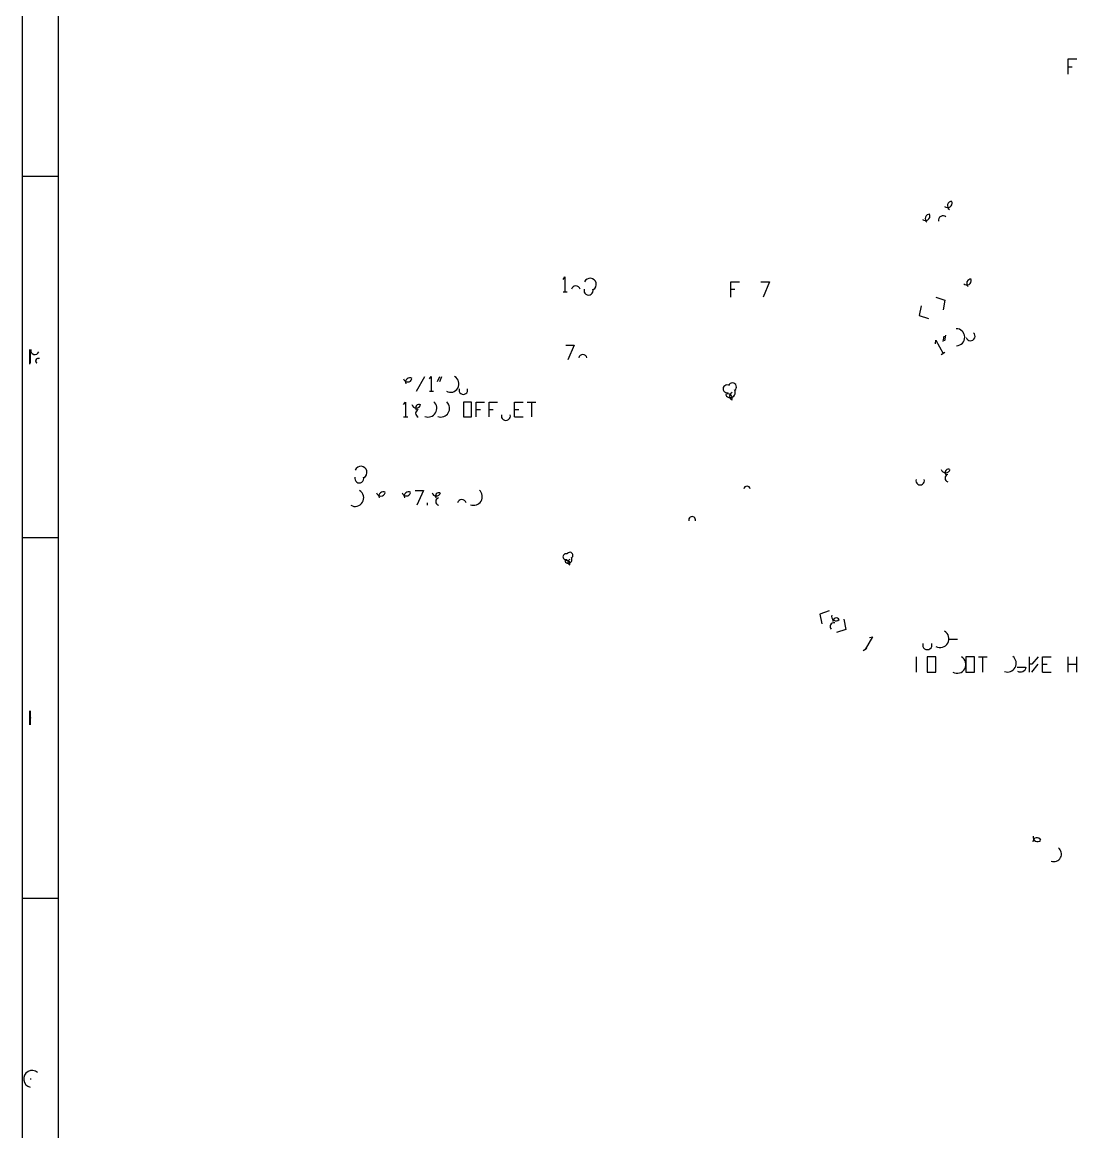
# Model space of a CAD drawing. Header units: millimetres. Extents: x 35 to 1147, y 31 to 824.
# Drawn here: x 42.9 to 318.5, y 267.6 to 557.3 of the extents above; entities that cross this region are included whole.
import ezdxf

# ---------------------------------------------------------------- set-up
doc = ezdxf.new("R2010")
doc.units = ezdxf.units.MM
for name, color, linetype in [('ARCS', 4, 'Continuous'), ('CURVES', 6, 'Continuous'), ('LINES', 7, 'Continuous'), ('RECTANGLES', 3, 'Continuous')]:
    doc.layers.add(name, color=color, linetype=linetype)

msp = doc.modelspace()

# ---------------------------------------------------------------- linework, layer by layer
at = {"layer": 'ARCS'}
for centre, radius, start, end in [((282.61, 503.02), 80.65, 210.0463, 210.0463), ((325.51, 548.86), 11.73, 0.2931, 0.2931), ((325.45, 542.62), 11.73, 180.2931, 180.2931), ((285.58, 479.08), 70.93, 210.2739, 210.2739), ((313.75, 545.8), 3.12, 90.5509, 90.5509), ((313.81, 547.24), 1.44, 88.8065, 88.8065), ((319.57, 542.74), 5.85, 179.4124, 179.4124), ((247.63, 482.98), 40.32, 209.9035, 209.9035), ((284.56, 510.07), 1.17, 226.0051, 16.9908), ((285.61, 509.38), 1.13, 88.3153, 235.9228), ((278.74, 506.71), 1.18, 228.1221, 16.1443), ((279.82, 506.02), 1.15, 86.6335, 232.5946), ((283.3, 505.6), 1.16, 47.1211, 191.8887), ((254.59, 461.8), 35.5, 209.5767, 209.5767), ((232.39, 490.66), 5.61, 0.6128, 0.6128), ((235.15, 490.54), 2.73, 358.741, 358.741), ((289, 491.14), 3.3, 29.3578, 29.3578), ((290.41, 491.83), 1.52, 27.0721, 27.0721), ((293.47, 490.06), 3.06, 302.6003, 302.6003), ((201.52, 474.67), 16.02, 296.709, 296.709), ((191.2, 488.89), 1.58, 299.1676, 158.0089), ((225.64, 489.16), 1.9, 55.3048, 55.3048), ((226.27, 489.82), 0.872, 49.1849, 49.1849), ((232.39, 484.42), 5.55, 180.6194, 180.6194), ((239.11, 489.1), 1.9, 307.9542, 307.9542), ((287.62, 486.91), 3.07, 121.8274, 121.8274), ((286.96, 488.23), 1.48, 119.1676, 119.1676), ((289.54, 489.85), 1.15, 226.0809, 13.3245), ((290.59, 489.13), 1.09, 84.8056, 231.1155), ((294.16, 488.74), 1.45, 299.7449, 299.7449), ((187.42, 487.24), 1.2, 17.5256, 162.4744), ((190.78, 487.24), 1.2, 162.4744, 17.5256), ((218.32, 463.93), 24.54, 255.2671, 255.2671), ((225.61, 486.07), 1.93, 127.4054, 127.4054), ((225.16, 486.85), 0.89, 122.6192, 122.6192), ((229.6, 484.54), 2.76, 178.7546, 178.7546), ((239.08, 485.98), 1.95, 236.3099, 236.3099), ((239.56, 488.32), 0.865, 303.6901, 303.6901), ((292.12, 485.86), 3.3, 209.3578, 209.3578), ((290.65, 485.11), 1.6, 208.0092, 208.0092), ((238.45, 485.29), 0.895, 230.4403, 230.4403), ((144.73, 472.66), 3.39, 1.014, 1.014), ((204.97, 467.5), 7.96, 296.1786, 296.1786), ((286.78, 475.06), 2.22, 271.5482, 91.5482), ((290.5, 475.33), 1.18, 196.1443, 48.1221), ((141.31, 469.6), 3.12, 90.5509, 90.5509), ((141.37, 471.04), 1.44, 88.8065, 88.8065), ((146.32, 472.54), 1.56, 357.7974, 357.7974), ((148.06, 469.48), 3.12, 271.1017, 271.1017), ((195.64, 464.47), 7.72, 300.8492, 300.8492), ((46.21, 471.67), 1.13, 170.7539, 335.8545), ((46.96, 468.88), 0.591, 68.1986, 243.4349), ((47.11, 468.85), 0.701, 62.354, 235.6197), ((144.64, 466.42), 3.36, 181.023, 181.023), ((147.94, 468.01), 1.41, 267.5634, 267.5634), ((310.33, 337.69), 134.11, 150.0914, 150.0914), ((189.28, 469.42), 1.12, 15.5241, 164.4759), ((142.93, 466.54), 1.65, 177.9174, 177.9174), ((227.77, 463.78), 3.39, 1.014, 1.014), ((143.56, 464.5), 1.12, 195.5241, 344.4759), ((144.1, 463.36), 1.12, 57.2648, 202.8337), ((154.72, 462.88), 2.2, 240.6422, 60.6422), ((194.77, 448.45), 17.35, 333.3906, 333.3906), ((199.45, 457.81), 6.09, 210.4799, 210.4799), ((197.53, 461.08), 3.88, 300.129, 300.129), ((215.05, 452.14), 12.25, 254.8064, 254.8064), ((212.83, 454.3), 9.9, 90.1736, 90.1736), ((208.75, 460.42), 4.63, 210.3902, 210.3902), ((207.73, 461.77), 1.72, 305.0738, 305.0738), ((208, 461.92), 1.67, 111.0375, 111.0375), ((208.18, 462.04), 1.73, 104.0362, 104.0362), ((208.12, 461.92), 1.63, 107.1027, 107.1027), ((207.25, 463.27), 0.691, 214.3803, 214.3803), ((207.79, 462.7), 0.825, 109.0935, 109.0935), ((207.97, 462.7), 0.808, 105.0685, 105.0685), ((208.12, 462.88), 0.849, 98.1301, 98.1301), ((212.89, 459.25), 4.95, 89.6528, 89.6528), ((211.12, 462.16), 1.67, 201.0375, 201.0375), ((211.27, 461.89), 1.72, 35.0738, 35.0738), ((211.24, 461.98), 1.64, 208.4429, 208.4429), ((211.24, 462.04), 1.61, 206.5651, 206.5651), ((211.24, 462.04), 1.61, 206.5651, 206.5651), ((211.39, 461.8), 1.68, 39.9364, 39.9364), ((211.39, 461.89), 1.63, 37.5041, 37.5041), ((214.06, 463.81), 1.72, 222.8789, 222.8789), ((214.03, 463.72), 1.64, 221.2847, 221.2847), ((214.03, 463.72), 1.64, 221.2847, 221.2847), ((214.15, 463.63), 1.67, 216.2538, 216.2538), ((214.18, 463.54), 1.69, 27.4744, 27.4744), ((214.24, 463.54), 1.74, 26.5651, 26.5651), ((213.37, 463.39), 0.858, 216.4692, 216.4692), ((214.24, 463.48), 1.72, 24.7751, 24.7751), ((213.34, 463.33), 0.799, 214.2869, 214.2869), ((213.34, 463.33), 0.799, 214.2869, 214.2869), ((214.24, 463.36), 1.67, 21.0375, 21.0375), ((213.4, 463.27), 0.819, 208.4429, 208.4429), ((214.93, 463.84), 0.832, 25.641, 25.641), ((215.08, 463.84), 0.914, 23.1986, 23.1986), ((215.08, 463.69), 0.882, 17.8189, 17.8189), ((215.08, 463.57), 0.882, 17.8189, 17.8189), ((215.59, 464.35), 0.525, 120.9638, 120.9638), ((224.35, 460.72), 3.12, 90.5509, 90.5509), ((224.41, 462.16), 1.44, 88.8065, 88.8065), ((229.42, 463.66), 1.62, 357.8789, 357.8789), ((231.13, 460.6), 3.12, 270.5509, 270.5509), ((280.72, 450.34), 14.52, 0.2368, 0.2368), ((158.08, 461.26), 1.12, 164.4759, 15.5241), ((204.82, 450.22), 12.3, 90.2795, 90.2795), ((198.43, 459.1), 1.72, 312.8789, 312.8789), ((198.55, 459.07), 1.62, 310.486, 310.486), ((198.55, 459.07), 1.62, 310.486, 310.486), ((198.61, 459.19), 1.67, 306.2538, 306.2538), ((198.7, 459.31), 1.72, 117.0127, 117.0127), ((198.7, 459.25), 1.66, 117.951, 117.951), ((198.82, 459.28), 1.69, 112.9321, 112.9321), ((198.88, 459.28), 1.67, 111.0375, 111.0375), ((197.92, 460.63), 0.551, 209.3578, 209.3578), ((198.4, 460.15), 0.886, 113.9625, 113.9625), ((198.4, 460), 0.805, 116.5651, 116.5651), ((198.58, 460.12), 0.892, 109.6538, 109.6538), ((198.73, 460.12), 0.866, 104.0362, 104.0362), ((204.94, 456.37), 6.15, 89.441, 89.441), ((203.11, 460.27), 1.71, 201.6148, 201.6148), ((202.3, 460.09), 0.808, 195.0685, 195.0685), ((202.42, 459.94), 0.836, 201.0375, 201.0375), ((203.23, 460.21), 1.62, 205.1448, 205.1448), ((202.42, 460.09), 0.808, 195.0685, 195.0685), ((203.23, 460.27), 1.6, 203.1986, 203.1986), ((203.29, 460.09), 1.61, 32.7995, 32.7995), ((203.35, 459.91), 1.66, 39.144, 39.144), ((203.35, 460), 1.61, 36.6561, 36.6561), ((203.35, 460.09), 1.57, 210.9638, 210.9638), ((202.6, 459.82), 0.78, 202.6199, 202.6199), ((203.47, 459.82), 1.63, 44.2559, 44.2559), ((204.04, 460.45), 0.819, 28.4429, 28.4429), ((204.07, 460.36), 0.841, 34.8245, 34.8245), ((204.07, 460.39), 0.824, 33.1113, 33.1113), ((204.1, 460.3), 0.853, 39.2894, 39.2894), ((206.02, 459.22), 1.7, 222.1376, 222.1376), ((206.68, 459.34), 2.34, 209.1975, 209.1975), ((206.11, 459.19), 1.75, 219.4278, 219.4278), ((206.11, 459.13), 1.71, 217.875, 217.875), ((206.17, 459.01), 1.71, 30.6186, 30.6186), ((206.11, 459.01), 1.64, 214.5625, 214.5625), ((206.29, 458.89), 1.76, 25.2532, 25.2532), ((207.64, 461.65), 1.68, 309.9364, 309.9364), ((207.82, 461.74), 1.65, 303.1113, 303.1113), ((207.82, 461.74), 1.65, 303.1113, 303.1113), ((208, 461.8), 1.56, 112.6199, 112.6199), ((207.79, 462.58), 0.825, 109.0935, 109.0935), ((208.03, 460.96), 0.849, 302.0054, 302.0054), ((208.09, 460.99), 0.845, 297.4744, 297.4744), ((208.12, 460.99), 0.832, 295.641, 295.641), ((208.12, 460.99), 0.832, 295.641, 295.641), ((209.89, 461.17), 0.595, 310.9144, 310.9144), ((210.34, 461.95), 0.825, 199.0935, 199.0935), ((210.46, 461.68), 0.859, 204.7751, 204.7751), ((210.46, 461.83), 0.825, 199.0935, 199.0935), ((210.46, 461.83), 0.825, 199.0935, 199.0935), ((211.48, 461.71), 1.68, 44.2748, 44.2748), ((212.05, 462.25), 0.845, 27.4744, 27.4744), ((212.11, 462.19), 0.824, 33.1113, 33.1113), ((212.14, 462.13), 0.834, 37.6942, 37.6942), ((212.11, 462.25), 0.793, 29.4759, 29.4759), ((222.37, 452.92), 8.05, 255.5497, 255.5497), ((227.77, 457.51), 3.33, 180.5162, 180.5162), ((226.9, 461.59), 1.01, 72.1213, 286.8584), ((227.74, 460.63), 1.32, 208.9264, 31.185), ((228.31, 462.07), 1.07, 307.2348, 157.9321), ((228.58, 459.64), 1.01, 107.354, 252.646), ((259.96, 449.92), 12.27, 120.5792, 120.5792), ((256.93, 455.26), 6.17, 120.0559, 120.0559), ((254.35, 458.95), 1.69, 289.7223, 289.7223), ((254.35, 459.07), 1.58, 291.1941, 291.1941), ((254.47, 459.07), 1.62, 295.1448, 295.1448), ((254.53, 459.07), 1.65, 297.0309, 297.0309), ((254.59, 459.13), 1.61, 122.7995, 122.7995), ((254.65, 459.19), 1.59, 125.789, 125.789), ((254.77, 459.19), 1.66, 129.144, 129.144), ((254.86, 459.28), 1.66, 133.5312, 133.5312), ((254.23, 459.88), 0.819, 118.4429, 118.4429), ((254.26, 459.91), 0.808, 121.3287, 121.3287), ((254.32, 459.91), 0.841, 124.8245, 124.8245), ((254.38, 459.94), 0.853, 129.2894, 129.2894), ((280.75, 449.26), 13.41, 0.2564, 0.2564), ((148.87, 456.49), 2.27, 248.8602, 48.4336), ((152.2, 456.49), 2.27, 249.5277, 47.8341), ((196.75, 456.34), 3.06, 209.3272, 209.3272), ((198.91, 458.41), 0.895, 309.5597, 309.5597), ((199.03, 458.44), 0.849, 302.0054, 302.0054), ((199, 458.38), 0.816, 306.0274, 306.0274), ((199, 458.38), 0.816, 306.0274, 306.0274), ((201.97, 459.31), 0.642, 307.4054, 307.4054), ((205.33, 458.74), 0.876, 218.047, 218.047), ((205.36, 458.71), 0.882, 215.3112, 215.3112), ((205.36, 458.68), 0.865, 213.6901, 213.6901), ((205.36, 458.62), 0.834, 210.2564, 210.2564), ((206.29, 458.83), 1.73, 23.459, 23.459), ((206.35, 458.71), 1.75, 19.0577, 19.0577), ((206.98, 459.37), 0.872, 26.5651, 26.5651), ((207.1, 459.19), 0.847, 22.9321, 22.9321), ((207.1, 459.04), 0.816, 17.1027, 17.1027), ((207.25, 458.92), 0.902, 15.4222, 15.4222), ((207.67, 459.73), 0.642, 127.4054, 127.4054), ((226.09, 457.57), 1.65, 178.9584, 178.9584), ((227.17, 459.16), 1.11, 336.6148, 124.1597), ((231.07, 459.07), 1.47, 268.8309, 268.8309), ((254.56, 458.26), 0.816, 287.1027, 287.1027), ((254.56, 458.14), 0.816, 287.1027, 287.1027), ((254.68, 458.26), 0.816, 287.1027, 287.1027), ((254.83, 458.26), 0.847, 292.9321, 292.9321), ((255.37, 457.72), 0.624, 35.2176, 35.2176), ((145.78, 457.78), 1.18, 194.7436, 345.2564), ((146.62, 455.2), 1.01, 107.354, 252.646), ((146.5, 456.64), 0.878, 63.4349, 216.0274), ((169.18, 454.54), 1.18, 165.2564, 14.7436), ((194.02, 444.04), 12.36, 90.2781, 90.2781), ((194.14, 450.22), 6.18, 89.4437, 89.4437), ((195.46, 455.86), 1.7, 222.1376, 222.1376), ((195.55, 455.86), 1.77, 220.1792, 220.1792), ((195.55, 455.77), 1.71, 217.875, 217.875), ((195.55, 455.68), 1.66, 215.4171, 215.4171), ((194.77, 455.38), 0.876, 218.047, 218.047), ((195.61, 455.65), 1.71, 30.6186, 30.6186), ((194.8, 455.38), 0.9, 216.8699, 216.8699), ((194.8, 455.32), 0.865, 213.6901, 213.6901), ((195.67, 455.59), 1.73, 27.8973, 27.8973), ((194.8, 455.29), 0.849, 212.0054, 212.0054), ((195.67, 455.47), 1.68, 24.2744, 24.2744), ((195.79, 455.35), 1.75, 19.0577, 19.0577), ((196.36, 456.01), 0.819, 28.4429, 28.4429), ((196.51, 455.86), 0.864, 20.3231, 20.3231), ((196.51, 455.74), 0.864, 20.3231, 20.3231), ((196.63, 455.56), 0.845, 16.5044, 16.5044), ((197.08, 456.37), 0.624, 125.2176, 125.2176), ((287.95, 450.22), 7.17, 359.5205, 359.5205), ((287.41, 449.14), 6.63, 359.4815, 359.4815), ((202.51, 444.49), 8.71, 333.1701, 333.1701), ((255.91, 394.48), 58.5, 330.3717, 330.3717), ((221.29, 449.02), 4.04, 254.9315, 254.9315), ((218.77, 440.86), 8.39, 47.4644, 47.4644), ((266.14, 439.48), 10.92, 90.3148, 90.3148), ((267.31, 439.48), 9.84, 90.1747, 90.1747), ((266.26, 444.82), 5.34, 89.3563, 89.3563), ((267.37, 444.28), 4.8, 89.6419, 89.6419), ((295.21, 439.36), 10.92, 270.1574, 270.1574), ((294.13, 439.42), 9.78, 270.1758, 270.1758), ((131.17, 443.14), 3.39, 1.014, 1.014), ((218.65, 441.76), 4.44, 270.3871, 270.3871), ((218.5, 446.14), 2.7, 181.273, 181.273), ((217.15, 446.26), 1.35, 177.4552, 177.4552), ((221.38, 443.35), 3.84, 45.3165, 45.3165), ((220.42, 446.8), 1.68, 267.9546, 267.9546), ((220.51, 446.8), 1.69, 264.8978, 264.8978), ((220.6, 446.8), 1.7, 261.8699, 261.8699), ((220.6, 446.68), 1.58, 261.2538, 261.2538), ((220.81, 446.68), 1.64, 71.8962, 71.8962), ((220.81, 446.68), 1.64, 71.8962, 71.8962), ((220.93, 446.62), 1.63, 67.2176, 67.2176), ((220.99, 446.62), 1.65, 65.2976, 65.2976), ((220.3, 445.99), 0.872, 266.0548, 266.0548), ((220.36, 445.96), 0.849, 261.8699, 261.8699), ((220.39, 445.96), 0.853, 259.8753, 259.8753), ((220.39, 445.9), 0.794, 259.1145, 259.1145), ((221.2, 447.46), 0.859, 65.2249, 65.2249), ((221.2, 447.46), 0.859, 65.2249, 65.2249), ((221.32, 447.31), 0.778, 62.4472, 62.4472), ((221.2, 448.21), 0.618, 165.9638, 165.9638), ((221.47, 447.31), 0.824, 56.8887, 56.8887), ((224.35, 443.68), 2.88, 271.7899, 271.7899), ((223.93, 443.89), 2.31, 92.2312, 92.2312), ((225.37, 446.86), 1.56, 30.0184, 30.0184), ((226.21, 447.1), 0.808, 21.8014, 21.8014), ((127.75, 440.08), 3.12, 90.5509, 90.5509), ((132.76, 443.02), 1.56, 357.7974, 357.7974), ((179.86, 431.5), 14.33, 353.0238, 353.0238), ((209.17, 439.96), 3.94, 176.5054, 176.5054), ((208.84, 441.61), 1.75, 145.4915, 145.4915), ((208.84, 441.55), 1.71, 147.1443, 147.1443), ((208.84, 441.55), 1.71, 147.1443, 147.1443), ((212.11, 441.97), 1.65, 268.9584, 268.9584), ((212.2, 441.97), 1.65, 265.8404, 265.8404), ((212.29, 441.97), 1.66, 262.7468, 262.7468), ((212.38, 441.82), 1.65, 259.5085, 259.5085), ((212.44, 441.85), 1.66, 73.2016, 73.2016), ((212.56, 441.85), 1.7, 69.3256, 69.3256), ((212.68, 441.79), 1.69, 64.7989, 64.7989), ((212.74, 441.79), 1.72, 62.9873, 62.9873), ((212.83, 442.63), 0.875, 67.8337, 67.8337), ((212.95, 442.63), 0.875, 67.8337, 67.8337), ((212.92, 443.41), 0.735, 168.2317, 168.2317), ((213.13, 442.48), 0.819, 61.5571, 61.5571), ((213.28, 442.48), 0.865, 56.3099, 56.3099), ((215.8, 440.53), 2.88, 181.7899, 181.7899), ((218.77, 440.53), 5.51, 184.6859, 184.6859), ((226.21, 440.29), 4.48, 120.1735, 120.1735), ((223.15, 443.89), 1.17, 274.3987, 274.3987), ((222.67, 443.77), 0.577, 278.9726, 278.9726), ((223.51, 443.89), 1.41, 273.6522, 273.6522), ((223.03, 443.77), 0.934, 275.5275, 275.5275), ((222.85, 443.17), 0.696, 262.5686, 262.5686), ((222.97, 443.17), 0.815, 263.6598, 263.6598), ((223.75, 443.83), 1.53, 86.6335, 86.6335), ((223.75, 443.83), 1.47, 273.5035, 273.5035), ((223.27, 444.43), 0.875, 174.0939, 174.0939), ((223.33, 443.05), 0.934, 264.4725, 264.4725), ((223.75, 443.02), 1.17, 357.0643, 357.0643), ((223.48, 444.79), 0.726, 172.875, 172.875), ((224.05, 444.25), 1.29, 183.9909, 183.9909), ((224.17, 443.71), 1.41, 93.6522, 93.6522), ((223.57, 443.14), 0.785, 263.4181, 263.4181), ((223.48, 445.15), 0.607, 171.4692, 171.4692), ((225.16, 442.3), 2.26, 118.6105, 118.6105), ((223.75, 442.69), 0.811, 2.1211, 2.1211), ((224.17, 442.3), 1.14, 265.486, 265.486), ((223.75, 442.51), 0.691, 357.5104, 357.5104), ((224.11, 444.61), 0.994, 185.1944, 185.1944), ((224.53, 443.71), 1.41, 93.6522, 93.6522), ((224.11, 445), 0.964, 84.6442, 84.6442), ((223.99, 444.97), 0.755, 186.8428, 186.8428), ((224.02, 444.52), 0.742, 75.9638, 75.9638), ((224.35, 444.55), 0.934, 84.4725, 84.4725), ((224.65, 443.71), 1.17, 94.3987, 94.3987), ((224.11, 445.21), 0.518, 190.008, 190.008), ((225.34, 442.18), 1.75, 210.9638, 210.9638), ((224.47, 442.72), 0.845, 343.4956, 343.4956), ((224.71, 444.55), 0.934, 84.4725, 84.4725), ((224.83, 444.43), 0.815, 83.6598, 83.6598), ((225.01, 443.62), 0.904, 95.7106, 95.7106), ((225.19, 444.19), 0.696, 82.5686, 82.5686), ((225.25, 443.62), 0.547, 99.4623, 99.4623), ((127.81, 441.52), 1.44, 88.8065, 88.8065), ((131.32, 439.81), 1.58, 299.1676, 158.0089), ((134.5, 439.96), 3.12, 271.1017, 271.1017), ((205.15, 435.64), 4.8, 271.0742, 271.0742), ((207.07, 440.35), 2.21, 171.4309, 171.4309), ((207.25, 442.03), 0.664, 251.5651, 251.5651), ((208.6, 441.01), 1.71, 348.887, 348.887), ((208.69, 441.22), 1.68, 341.2413, 341.2413), ((208.69, 441.13), 1.65, 344.1975, 344.1975), ((208.84, 441.43), 1.65, 150.6422, 150.6422), ((208.81, 441.31), 1.6, 336.8014, 336.8014), ((208.18, 442.18), 0.853, 140.7106, 140.7106), ((208.18, 442.09), 0.834, 142.3058, 142.3058), ((208.18, 442.09), 0.834, 142.3058, 142.3058), ((208.18, 441.91), 0.799, 145.7131, 145.7131), ((213.13, 437.41), 5.29, 238.9248, 238.9248), ((209.41, 440.77), 0.895, 346.4296, 346.4296), ((209.47, 440.86), 0.864, 339.6769, 339.6769), ((209.47, 440.83), 0.854, 341.5651, 341.5651), ((209.53, 440.92), 0.832, 334.359, 334.359), ((213.01, 437.41), 3.02, 160.8444, 160.8444), ((211.96, 441.16), 0.849, 261.8699, 261.8699), ((211.99, 441.16), 0.853, 259.8753, 259.8753), ((212.05, 441.16), 0.866, 255.9638, 255.9638), ((212.08, 441.07), 0.787, 252.2553, 252.2553), ((218.59, 439.54), 2.22, 269.2258, 269.2258), ((224.23, 442.27), 0.589, 345.2564, 345.2564), ((224.29, 442.48), 0.641, 349.2157, 349.2157), ((224.74, 442.06), 0.569, 198.4349, 198.4349), ((280.69, 428.5), 14.49, 180.2372, 180.2372), ((280.69, 429.67), 13.41, 180.1282, 180.1282), ((284.02, 440.86), 1.18, 194.7436, 345.2564), ((284.74, 439.75), 0.873, 62.5924, 217.6942), ((131.08, 436.9), 3.36, 181.023, 181.023), ((129.37, 437.02), 1.65, 177.9174, 177.9174), ((130.9, 438.22), 1.18, 165.2564, 14.7436), ((134.38, 438.49), 1.41, 267.5634, 267.5634), ((186.97, 430.54), 7.17, 352.7857, 352.7857), ((197.02, 426.37), 12.26, 50.8585, 50.8585), ((252.28, 371.2), 67.04, 150.0389, 150.0389), ((201.67, 433.36), 4.09, 213.9235, 213.9235), ((204.52, 436.99), 0.607, 171.4692, 171.4692), ((205.15, 436.45), 0.994, 185.1944, 185.1944), ((205.03, 436.81), 0.755, 186.8428, 186.8428), ((204.79, 436.99), 0.518, 169.992, 169.992), ((208.99, 433.09), 4.56, 30.4464, 30.4464), ((211.6, 435.28), 2.6, 236.3099, 236.3099), ((211.72, 438.13), 1.46, 154.4861, 154.4861), ((211.99, 438.91), 1.28, 209.5778, 209.5778), ((211.42, 438.85), 0.693, 197.6501, 197.6501), ((213.01, 437.44), 2.16, 92.3859, 92.3859), ((211.45, 437.11), 0.518, 259.992, 259.992), ((212.23, 437.35), 1.23, 274.1849, 274.1849), ((211.99, 437.47), 0.994, 275.1944, 275.1944), ((213.01, 437.26), 1.98, 92.6026, 92.6026), ((211.63, 437.53), 0.577, 278.9726, 278.9726), ((211.81, 436.9), 0.666, 262.2348, 262.2348), ((212.59, 437.41), 1.41, 273.6522, 273.6522), ((212.83, 437.41), 1.59, 86.7603, 86.7603), ((212.05, 436.66), 0.785, 263.4181, 263.4181), ((212.83, 437.29), 1.53, 273.3665, 273.3665), ((212.26, 438.19), 0.904, 174.2894, 174.2894), ((212.41, 436.57), 0.934, 264.4725, 264.4725), ((212.77, 436.69), 1.23, 355.8151, 355.8151), ((212.47, 438.55), 0.755, 173.1572, 173.1572), ((213.07, 438.01), 1.35, 183.8141, 183.8141), ((213.13, 437.23), 1.41, 93.6522, 93.6522), ((213.19, 438.85), 1.41, 273.6522, 273.6522), ((213.19, 438.52), 1.32, 86.0995, 86.0995), ((212.56, 438.67), 0.607, 171.4692, 171.4692), ((213.19, 438.61), 1.23, 85.8151, 85.8151), ((213.19, 436.3), 1.14, 274.514, 274.514), ((213.13, 438.37), 1.05, 184.8991, 184.8991), ((213.49, 437.23), 1.41, 93.6522, 93.6522), ((213.01, 438.19), 0.755, 263.1572, 263.1572), ((213.1, 438.19), 0.83, 77.4712, 77.4712), ((213.07, 438.49), 0.755, 186.8428, 186.8428), ((213.31, 438.07), 0.934, 84.4725, 84.4725), ((213.73, 437.2), 1.2, 94.2892, 94.2892), ((213.67, 438.07), 0.934, 84.4725, 84.4725), ((213.91, 437.92), 0.845, 83.8845, 83.8845), ((214.09, 437.32), 0.964, 95.3558, 95.3558), ((214.27, 437.92), 0.726, 82.875, 82.875), ((214.33, 437.32), 0.607, 98.5308, 98.5308), ((277.36, 437.62), 1.12, 164.4759, 15.5241), ((284.86, 438.28), 1.01, 107.354, 252.646), ((294.07, 434.56), 4.8, 269.6419, 269.6419), ((295.15, 433.99), 5.31, 269.6763, 269.6763), ((129.82, 433.12), 2.23, 239.3003, 59.3003), ((137.11, 433.6), 1.11, 55.8403, 203.3852), ((143.74, 433.6), 1.12, 57.2648, 202.8337), ((160.75, 433.45), 2.27, 248.8602, 48.4336), ((201.04, 431.05), 6.15, 49.9441, 49.9441), ((199.6, 432.82), 2.07, 202.1094, 202.1094), ((204.97, 433.3), 2.46, 267.9047, 267.9047), ((204.19, 435.61), 1.29, 273.9909, 273.9909), ((203.53, 435.19), 0.518, 259.992, 259.992), ((203.71, 435.61), 0.577, 278.9726, 278.9726), ((204.07, 435.61), 0.934, 275.5275, 275.5275), ((204.01, 434.83), 0.875, 264.0939, 264.0939), ((203.89, 435.01), 0.696, 262.5686, 262.5686), ((204.79, 435.67), 1.53, 86.6335, 86.6335), ((204.64, 435.61), 1.3, 275.3145, 275.3145), ((204.31, 436.27), 0.875, 174.0939, 174.0939), ((204.79, 435.55), 1.35, 273.8141, 273.8141), ((204.4, 434.83), 0.878, 262.1467, 262.1467), ((204.79, 434.77), 1.17, 355.6013, 355.6013), ((204.52, 436.63), 0.726, 172.875, 172.875), ((205.09, 436.09), 1.29, 183.9909, 183.9909), ((204.61, 434.92), 0.726, 262.875, 262.875), ((205.21, 435.43), 1.29, 93.9909, 93.9909), ((204.79, 434.41), 0.815, 353.6598, 353.6598), ((204.79, 434.23), 0.696, 7.4314, 7.4314), ((205.57, 435.43), 1.29, 93.9909, 93.9909), ((205.06, 436.36), 0.742, 75.9638, 75.9638), ((205.69, 435.43), 1.29, 93.9909, 93.9909), ((205.39, 436.21), 0.875, 84.0939, 84.0939), ((205.33, 434.14), 0.655, 344.0546, 344.0546), ((205.51, 434.5), 0.83, 347.4712, 347.4712), ((205.27, 434.05), 0.577, 351.0274, 351.0274), ((205.75, 436.21), 0.875, 84.0939, 84.0939), ((205.87, 436.21), 0.875, 84.0939, 84.0939), ((206.05, 435.43), 0.934, 95.5275, 95.5275), ((206.23, 436.03), 0.696, 82.5686, 82.5686), ((206.29, 435.46), 0.547, 99.4623, 99.4623), ((211.15, 434.08), 2.39, 26.8869, 26.8869), ((211.87, 434.77), 1.22, 30.9638, 30.9638), ((212.65, 436.57), 0.815, 263.6598, 263.6598), ((212.59, 434.92), 0.731, 19.179, 19.179), ((212.77, 436.3), 0.872, 356.0548, 356.0548), ((213.01, 435.25), 1.05, 265.1009, 265.1009), ((212.77, 436), 0.63, 0, 0), ((213.34, 436), 0.702, 340.0169, 340.0169), ((213.52, 436.36), 0.874, 344.0546, 344.0546), ((213.22, 435.79), 0.56, 344.4759, 344.4759), ((232.15, 435.28), 0.874, 16.5044, 164.5778), ((273.43, 428.62), 7.23, 179.5245, 179.5245), ((273.97, 429.73), 6.69, 179.7431, 179.7431), ((136.54, 434.74), 1.18, 194.7436, 345.2564), ((143.2, 434.74), 1.12, 195.5241, 344.4759), ((151, 434.74), 1.12, 195.5241, 344.4759), ((151.69, 433.6), 0.883, 65.0952, 214.8245), ((151.84, 432.16), 0.99, 104.0362, 255.9638), ((157.66, 431.5), 1.18, 14.7436, 165.2564), ((192.55, 430.21), 1.67, 162.2161, 162.2161), ((192.52, 430.09), 1.61, 165.9638, 165.9638), ((192.52, 430.03), 1.59, 168.0558, 168.0558), ((190.9, 430.12), 0.722, 265.2364, 265.2364), ((192.4, 429.82), 1.68, 357.9546, 357.9546), ((192.4, 429.73), 1.68, 1.023, 1.023), ((192.4, 429.64), 1.68, 4.0856, 4.0856), ((192.43, 429.52), 1.67, 8.2759, 8.2759), ((191.74, 430.42), 0.836, 158.9625, 158.9625), ((191.77, 430.54), 0.864, 159.6769, 159.6769), ((191.74, 430.27), 0.808, 164.9315, 164.9315), ((191.74, 430.15), 0.808, 164.9315, 164.9315), ((192.52, 429.91), 1.57, 172.3332, 172.3332), ((193.24, 429.7), 0.842, 355.9144, 355.9144), ((193.24, 429.67), 0.841, 357.9546, 357.9546), ((193.24, 429.61), 0.841, 2.0454, 2.0454), ((193.24, 429.55), 0.845, 6.1155, 6.1155), ((201.67, 425.68), 4.11, 333.9967, 333.9967), ((209.53, 424.84), 4.83, 195.8477, 195.8477), ((194.14, 415.12), 12.36, 270.2781, 270.2781), ((203.14, 424.18), 2.05, 322.125, 322.125), ((207.19, 424.27), 2.39, 195.2551, 195.2551), ((217.81, 427.36), 0.874, 344.5778, 196.5044), ((204.19, 423.37), 1.29, 273.9909, 273.9909), ((203.53, 422.95), 0.518, 259.992, 259.992), ((203.71, 423.37), 0.577, 278.9726, 278.9726), ((204.07, 423.37), 0.934, 275.5275, 275.5275), ((204.01, 422.59), 0.875, 264.0939, 264.0939), ((203.89, 422.77), 0.696, 262.5686, 262.5686), ((204.79, 423.37), 1.47, 86.4965, 86.4965), ((204.64, 423.37), 1.3, 275.3145, 275.3145), ((204.79, 423.25), 1.41, 273.6522, 273.6522), ((204.31, 424.03), 0.875, 174.0939, 174.0939), ((204.4, 422.59), 0.878, 262.1467, 262.1467), ((204.79, 422.53), 1.17, 355.6013, 355.6013), ((204.52, 424.39), 0.726, 172.875, 172.875), ((205.09, 423.85), 1.29, 183.9909, 183.9909), ((204.61, 422.59), 0.755, 263.1572, 263.1572), ((204.52, 424.75), 0.607, 171.4692, 171.4692), ((205.21, 423.19), 1.29, 93.9909, 93.9909), ((204.79, 422.17), 0.815, 353.6598, 353.6598), ((205.15, 424.21), 0.994, 185.1944, 185.1944), ((205.03, 424.57), 0.755, 186.8428, 186.8428), ((204.79, 424.75), 0.518, 169.992, 169.992), ((205.57, 423.19), 1.29, 93.9909, 93.9909), ((205.06, 424.09), 0.771, 76.5043, 76.5043), ((205.69, 423.16), 1.32, 93.9005, 93.9005), ((205.39, 423.97), 0.875, 84.0939, 84.0939), ((205.51, 422.26), 0.83, 347.4712, 347.4712), ((205.75, 423.97), 0.875, 84.0939, 84.0939), ((205.87, 423.94), 0.904, 84.2894, 84.2894), ((206.05, 423.19), 0.934, 95.5275, 95.5275), ((206.23, 423.79), 0.696, 82.5686, 82.5686), ((206.29, 423.22), 0.547, 99.4623, 99.4623), ((204.79, 421.99), 0.696, 7.4314, 7.4314), ((205.33, 421.84), 0.674, 339.1455, 339.1455), ((205.27, 421.81), 0.577, 351.0274, 351.0274), ((184.84, 417.76), 0.759, 71.5651, 288.4349), ((185.47, 417.04), 0.968, 208.8866, 30.6507), ((185.89, 418.12), 0.801, 303.0239, 156.0375), ((185.05, 415.96), 0.846, 337.5206, 126.8699), ((186.1, 416.32), 0.742, 104.0362, 255.9638), ((194.02, 408.94), 6.18, 269.4437, 269.4437), ((281.02, 379.42), 29.29, 329.5999, 329.5999), ((195.67, 403.93), 1.71, 158.3852, 158.3852), ((195.67, 404.02), 1.68, 161.2413, 161.2413), ((195.76, 404.02), 1.76, 162.1811, 162.1811), ((284.23, 399.46), 7.29, 0.4716, 0.4716), ((195.43, 403.51), 1.7, 319.2892, 319.2892), ((195.55, 403.63), 1.72, 324.9262, 324.9262), ((195.55, 403.75), 1.66, 328.3245, 328.3245), ((195.58, 403.84), 1.66, 154.359, 154.359), ((195.55, 403.81), 1.63, 330.124, 330.124), ((194.89, 404.29), 0.793, 150.5241, 150.5241), ((194.95, 404.32), 0.832, 154.359, 154.359), ((195.01, 404.35), 0.875, 157.8337, 157.8337), ((194.95, 404.38), 0.808, 158.1986, 158.1986), ((196, 402.88), 0.849, 315, 315), ((196.18, 403.18), 0.853, 320.7106, 320.7106), ((196.18, 403.06), 0.853, 320.7106, 320.7106), ((196.18, 403.33), 0.799, 325.7131, 325.7131), ((197.02, 402.91), 0.644, 62.2415, 62.2415), ((287.83, 399.34), 3.57, 359.0371, 359.0371), ((254.83, 399.52), 1.01, 77.6609, 223.8309), ((255.4, 402.22), 1.18, 164.4759, 313.0251), ((255.43, 400.87), 0.899, 29.0546, 181.9749), ((261.64, 396.76), 3.17, 60.5241, 60.5241), ((266.17, 397.72), 3.36, 330.0013, 330.0013), ((275.8, 397.9), 1.95, 56.3099, 56.3099), ((284.23, 393.22), 7.23, 180.4755, 180.4755), ((292.63, 397.84), 1.95, 306.8699, 306.8699), ((262.51, 398.02), 1.5, 57.2648, 57.2648), ((267.52, 396.85), 1.55, 328.4652, 328.4652), ((276.43, 398.59), 0.895, 50.4403, 50.4403), ((280.6, 393.34), 3.6, 179.0452, 179.0452), ((282.58, 396.34), 2.28, 240.0685, 60.0685), ((293.08, 397.03), 0.89, 302.6192, 302.6192), ((263.05, 392.26), 3.38, 151.3895, 151.3895), ((261.55, 393.22), 1.72, 148.5232, 148.5232), ((267.52, 393.28), 3.11, 242.4472, 242.4472), ((275.8, 394.75), 1.94, 128.1076, 128.1076), ((275.35, 395.53), 0.907, 124.2157, 124.2157), ((279.22, 394.72), 1.2, 162.4744, 17.5256), ((292.6, 394.72), 1.9, 235.3048, 235.3048), ((291.97, 394.06), 0.872, 229.1849, 229.1849), ((266.71, 392.02), 1.47, 239.2373, 239.2373), ((287.02, 389.62), 2.28, 240.0685, 60.0685), ((300.13, 389.95), 2.29, 250.6768, 50.7106), ((303.49, 389.29), 1.61, 243.8532, 346.2637), ((365.74, 331), 58.1, 330.2845, 330.2845), ((46.03, 377.5), 1.05, 176.9059, 183.4682), ((46.03, 373.9), 1.05, 176.5318, 183.0941), ((45.58, 375.7), 0.543, 173.6598, 186.3402), ((310.99, 363.43), 4.69, 340.1735, 340.1735), ((310.81, 361.6), 5.47, 143.6955, 143.6955), ((310.96, 362.47), 5.12, 330.1302, 330.1302), ((308.68, 363.49), 2.66, 140.0291, 140.0291), ((311.17, 361.36), 5.04, 143.4711, 143.4711), ((309.22, 363.07), 2.41, 140.5599, 140.5599), ((311.35, 362.95), 4.31, 340.051, 340.051), ((311.65, 361.12), 4.44, 143.5172, 143.5172), ((311.8, 362.59), 3.84, 339.444, 339.444), ((312.25, 362.23), 3.34, 340.5885, 340.5885), ((309.94, 362.65), 2.11, 140.1944, 140.1944), ((312.13, 361), 3.77, 145.0453, 145.0453), ((310.66, 362.35), 1.81, 139.7079, 139.7079), ((312.49, 360.76), 3.34, 144.8814, 144.8814), ((311.2, 361.93), 1.56, 140.4774, 140.4774), ((312.64, 361.72), 2.96, 338.6294, 338.6294), ((312.97, 360.82), 2.7, 146.3099, 146.3099), ((312.97, 361.03), 2.47, 326.8887, 326.8887), ((313.09, 361.51), 2.47, 339.3625, 339.3625), ((311.92, 361.78), 1.24, 140.9061, 140.9061), ((313, 362.47), 2.22, 336.9032, 336.9032), ((313.33, 360.58), 2.21, 148.9027, 148.9027), ((313.18, 362.05), 2.03, 336.4677, 336.4677), ((313.48, 361.09), 2.08, 337.1263, 337.1263), ((312.46, 361.42), 1.02, 139.7636, 139.7636), ((313.39, 361.75), 1.81, 335.556, 335.556), ((313.63, 361.45), 1.57, 333.9246, 333.9246), ((313.81, 360.52), 1.64, 149.2159, 149.2159), ((313.93, 360.82), 1.61, 335.8209, 335.8209), ((313.81, 361.03), 1.38, 332.8787, 332.8787), ((313.18, 361.15), 0.703, 140.1944, 140.1944), ((314.05, 360.91), 1.11, 332.7447, 332.7447), ((314.23, 360.52), 0.942, 329.3493, 329.3493), ((315.31, 359.68), 1.68, 273.0665, 273.0665), ((315.31, 359.56), 1.56, 273.3019, 273.3019), ((314.47, 360.34), 0.708, 323.6156, 323.6156), ((315.31, 359.53), 1.41, 273.6522, 273.6522), ((315.31, 359.5), 1.02, 275.0425, 275.0425), ((315.31, 359.5), 1.02, 275.0425, 275.0425), ((315.31, 360.76), 0.964, 275.3558, 275.3558), ((315.31, 359.56), 0.607, 278.5308, 278.5308), ((308.02, 344.53), 1.15, 166.6755, 313.9191), ((307.87, 343.27), 1.13, 25.821, 175.8151), ((312.25, 340.18), 2.01, 249.6468, 52.7921), ((45.49, 281.44), 2.23, 50.371, 256.8094), ((45.58, 281.44), 0.553, 167.4712, 192.5288)]:
    msp.add_arc(centre, radius, start, end, dxfattribs=at)
at = {"layer": 'CURVES'}
for p, q in [((316, 543.76), (316, 547.72)), ((316, 547.72), (318.28, 547.72)), ((184.12, 490.12), (184.6, 490.84)), ((184.6, 490.84), (184.6, 486.88)), ((227.92, 485.56), (227.92, 489.52)), ((227.92, 489.52), (230.2, 489.52)), ((235.72, 489.52), (238, 489.52)), ((238, 489.52), (236.32, 485.56)), ((281.44, 485.56), (283.84, 484.72)), ((283.84, 484.72), (283.36, 482.2)), ((277.6, 483.28), (277.12, 480.76)), ((277.12, 480.76), (279.52, 479.92)), ((184.84, 472.96), (187, 472.96)), ((187, 472.96), (185.32, 469.12)), ((281.32, 473.32), (281.44, 474.28)), ((281.44, 474.28), (283.36, 470.8)), ((149.2, 464.2), (149.68, 464.8)), ((149.68, 464.8), (149.68, 460.96)), ((142.48, 457.48), (142.96, 458.08)), ((142.96, 458.08), (142.96, 454.24)), ((161.44, 454.24), (161.44, 458.08)), ((161.44, 458.08), (163.6, 458.08)), ((164.8, 454.24), (164.8, 458.08)), ((164.8, 458.08), (166.96, 458.08)), ((171.4, 454.24), (171.4, 458.08)), ((171.4, 458.08), (173.68, 458.08)), ((145.48, 435.04), (147.64, 435.04)), ((147.64, 435.04), (145.96, 431.2)), ((253.6, 403.6), (251.2, 402.76)), ((251.2, 402.76), (251.68, 400.24)), ((257.44, 401.44), (257.92, 398.8)), ((257.92, 398.8), (255.52, 397.96)), ((264.88, 396.88), (262.96, 393.52)), ((264.16, 396.64), (264.88, 396.88)), ((308.2, 391.6), (306.52, 389.68)), ((309.28, 387.64), (309.28, 391.6)), ((309.28, 391.6), (311.56, 391.6)), ((306.52, 389.68), (305.92, 389.68))]:
    msp.add_line(p, q, dxfattribs=at)
at = {"layer": 'LINES'}
for p, q in [((316, 545.68), (317.08, 545.68)), ((42.88, 517.12), (52.24, 517.12)), ((184.12, 486.88), (185.2, 486.88)), ((227.92, 487.6), (229, 487.6)), ((283.36, 473.92), (283.6, 475.36)), ((283.84, 474.16), (284.08, 475.6)), ((44.92, 468.04), (44.92, 471.88)), ((45.04, 468.28), (45.04, 471.64)), ((282.88, 470.56), (283.84, 471.16)), ((145.84, 460.96), (148, 464.8)), ((145.84, 460.96), (148, 464.8)), ((151.36, 463.48), (151.96, 464.8)), ((151.96, 463.48), (152.44, 464.8)), ((149.2, 460.96), (150.28, 460.96)), ((174.76, 458.08), (177.04, 458.08)), ((175.96, 454.24), (175.96, 458.08)), ((161.44, 456.16), (162.52, 456.16)), ((164.8, 456.16), (165.88, 456.16)), ((171.4, 456.16), (172.6, 456.16)), ((142.48, 454.24), (143.56, 454.24)), ((171.4, 454.24), (173.68, 454.24)), ((148.72, 431.2), (148.72, 431.8)), ((42.88, 422.8), (52.24, 422.8)), ((284.8, 396.28), (287.08, 396.28)), ((262.48, 393.28), (263.44, 393.88)), ((276.4, 387.64), (276.4, 391.6)), ((292.6, 391.6), (294.88, 391.6)), ((293.68, 387.64), (293.68, 391.6)), ((305.92, 387.64), (305.92, 391.6)), ((316, 387.64), (316, 391.6)), ((318.28, 387.64), (318.28, 391.6)), ((302.68, 388.96), (304.84, 388.96)), ((306.52, 387.64), (308.2, 389.68)), ((309.28, 389.68), (310.48, 389.68)), ((316, 389.68), (318.28, 389.68)), ((309.28, 387.64), (311.56, 387.64)), ((44.92, 373.84), (44.92, 377.56)), ((45.04, 373.96), (45.04, 377.44)), ((42.88, 328.6), (52.24, 328.6))]:
    msp.add_line(p, q, dxfattribs=at)
at = {"layer": 'RECTANGLES'}
for p, q in [((42.88, 811.36), (42.88, 31)), ((52.24, 802.72), (52.24, 39.52)), ((160.24, 458.08), (158.08, 458.08)), ((158.08, 458.08), (158.08, 454.24)), ((160.24, 454.24), (160.24, 458.08)), ((158.08, 454.24), (160.24, 454.24)), ((281.44, 391.6), (279.16, 391.6)), ((279.16, 391.6), (279.16, 387.64)), ((281.44, 387.64), (281.44, 391.6)), ((291.52, 391.6), (289.24, 391.6)), ((289.24, 391.6), (289.24, 387.64)), ((291.52, 387.64), (291.52, 391.6)), ((279.16, 387.64), (281.44, 387.64)), ((289.24, 387.64), (291.52, 387.64))]:
    msp.add_line(p, q, dxfattribs=at)

doc.saveas('drawing.dxf')
